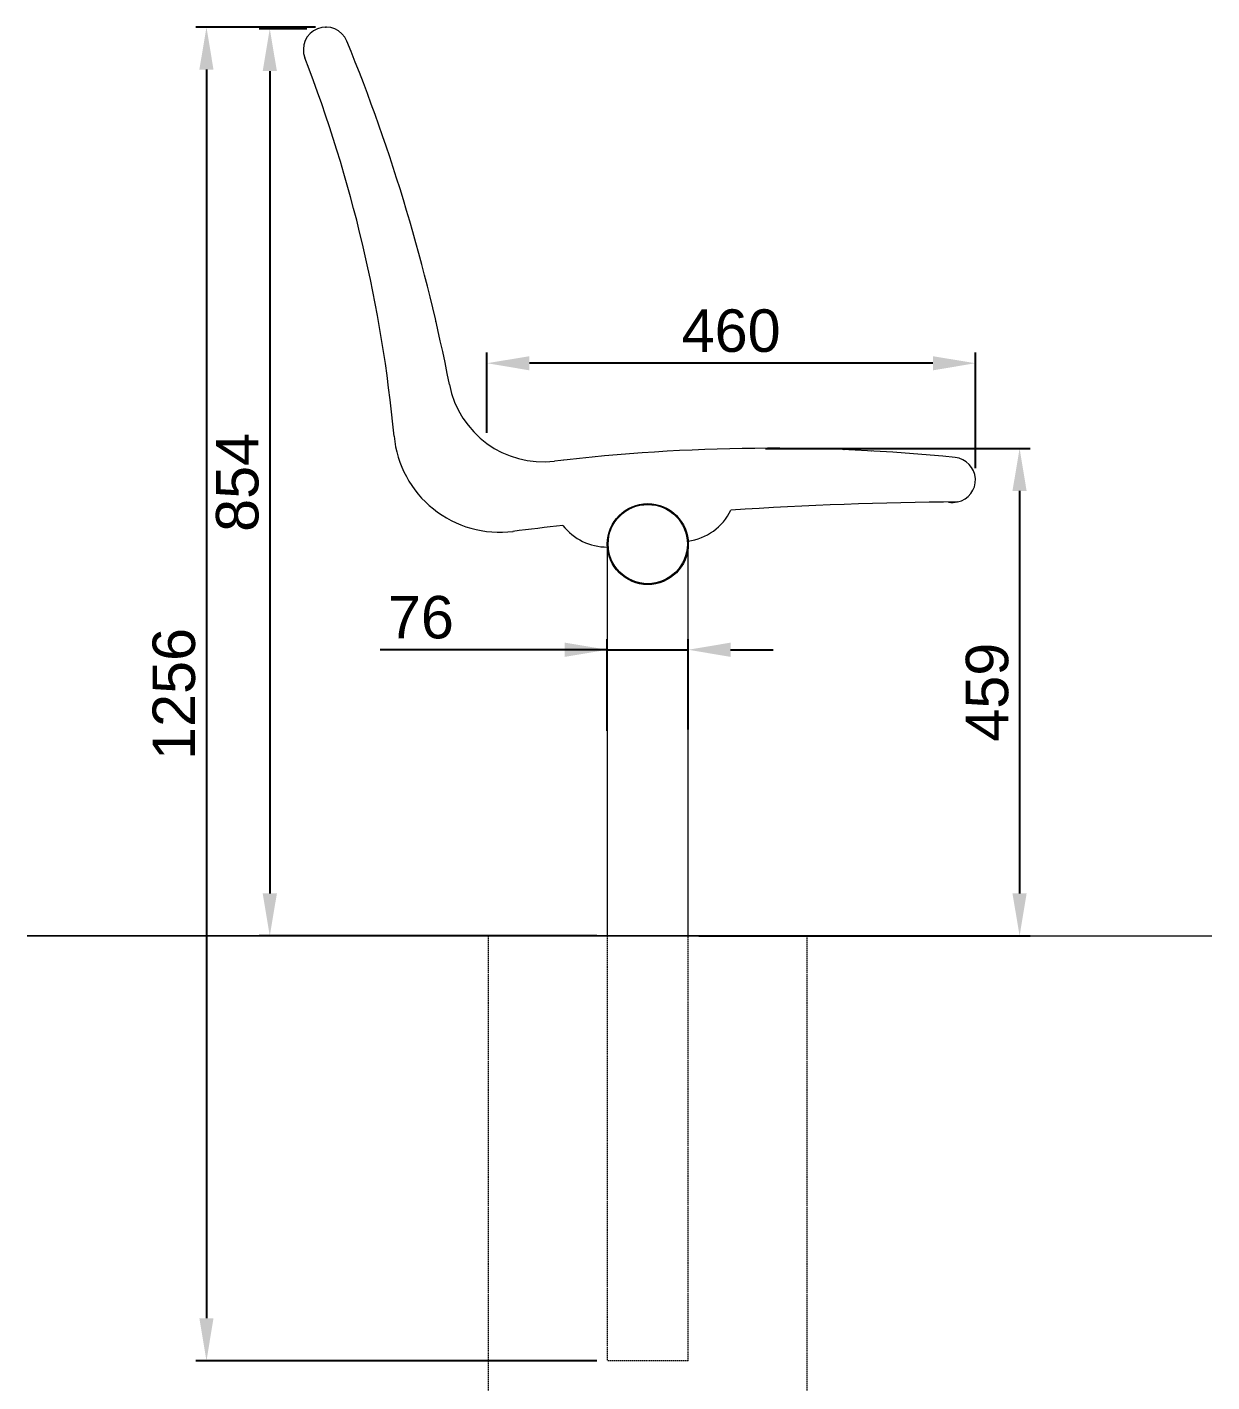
# Model space of a CAD drawing. Header units: millimetres. Extents: x -366 to 4081, y 837 to 4036.
# Drawn here: x 2965 to 4081, y 2760 to 4036 of the extents above; entities that cross this region are included whole.
import ezdxf

# ---------------------------------------------------------------- set-up
doc = ezdxf.new("R2010")
doc.units = ezdxf.units.MM
doc.header["$PDSIZE"] = -1
doc.linetypes.add('HIDDEN', pattern=[1.905, 1.27, -0.635])
for name, color, linetype, lineweight in [('ZANO_R', 7, 'Continuous', 0), ('ZANO_R_przerywana', 7, 'HIDDEN', 0), ('ZANO_W', 1, 'Continuous', 0)]:
    doc.layers.add(name, color=color, linetype=linetype, lineweight=lineweight)
doc.styles.add('Arial', font='arial.ttf')
doc.styles.get("Standard").update_dxf_attribs({"font": 'ARIALUNI.TTF'})
doc.dimstyles.new('pl i ang', dxfattribs={"dimtxt": 50, "dimasz": 50, "dimexe": 1.25, "dimexo": 0.625, "dimgap": 10, "dimtad": 1, "dimtoh": 1, "dimtxsty": 'Standard', "dimcen": 2.5, "dimclrd": 1, "dimclre": 1, "dimclrt": 1, "dimadec": 0, "dimazin": 0, "dimtfac": 1, "dimtmove": 0, "dimatfit": 3, "dimfxl": 1, "dimarcsym": 1})

# ---------------------------------------------------------------- blocks, each defined once
blk = doc.blocks.new('*D420')
at = {"layer": 'ZANO_W', "color": 1, "lineweight": -2}
for p, q in [((3660.7, 3639), (3910, 3639)), ((3900, 3599), (3900, 3219.9)), ((3597.9, 3179.9), (3910, 3179.9))]:
    blk.add_line(p, q, dxfattribs=at)
at = {"layer": 'ZANO_W', "color": 1}
for points in [[(3906.6, 3599), (3893.3, 3599), (3900, 3639)], [(3893.3, 3219.9), (3906.6, 3219.9), (3900, 3179.9)]]:
    blk.add_solid(points, dxfattribs=at)
at = {"layer": 'ZANO_W', "color": 1, "insert": (3869.6, 3409.4), "char_height": 40, "attachment_point": 5, "rotation": 90, "style": 'Arial'}
blk.add_mtext('459', dxfattribs=at)
blk = doc.blocks.new('*D422')
at = {"layer": 'ZANO_W', "color": 1, "lineweight": -2}
for p, q in [((3229, 4034.2), (3184, 4034.2)), ((3194, 3994.2), (3194, 3219.9)), ((3501.8, 3179.9), (3184, 3179.9))]:
    blk.add_line(p, q, dxfattribs=at)
at = {"layer": 'ZANO_W', "color": 1}
for points in [[(3200.7, 3994.2), (3187.3, 3994.2), (3194, 4034.2)], [(3187.3, 3219.9), (3200.7, 3219.9), (3194, 3179.9)]]:
    blk.add_solid(points, dxfattribs=at)
at = {"layer": 'ZANO_W', "color": 1, "insert": (3163.6, 3607), "char_height": 40, "attachment_point": 5, "rotation": 90, "style": 'Arial'}
blk.add_mtext('854', dxfattribs=at)
blk = doc.blocks.new('*D423')
at = {"layer": 'ZANO_W', "color": 1, "lineweight": -2}
for p, q in [((3236.9, 4035.7), (3124.4, 4035.7)), ((3134.4, 3995.7), (3134.4, 2819.9)), ((3501.8, 2779.9), (3124.4, 2779.9))]:
    blk.add_line(p, q, dxfattribs=at)
at = {"layer": 'ZANO_W', "color": 1}
for points in [[(3141, 3995.7), (3127.7, 3995.7), (3134.4, 4035.7)], [(3127.7, 2819.9), (3141, 2819.9), (3134.4, 2779.9)]]:
    blk.add_solid(points, dxfattribs=at)
at = {"layer": 'ZANO_W', "color": 1, "insert": (3103.9, 3407.8), "char_height": 40, "attachment_point": 5, "rotation": 90, "style": 'Arial'}
blk.add_mtext('1256', dxfattribs=at)
blk = doc.blocks.new('*D424')
at = {"layer": 'ZANO_W', "color": 1, "lineweight": -2}
for p, q in [((3398.5, 3653.5), (3398.5, 3729.2)), ((3858.4, 3620.5), (3858.4, 3729.2)), ((3818.4, 3719.2), (3438.5, 3719.2))]:
    blk.add_line(p, q, dxfattribs=at)
at = {"layer": 'ZANO_W', "color": 1}
for points in [[(3438.5, 3725.8), (3438.5, 3712.5), (3398.5, 3719.2)], [(3818.4, 3712.5), (3818.4, 3725.8), (3858.4, 3719.2)]]:
    blk.add_solid(points, dxfattribs=at)
at = {"layer": 'ZANO_W', "color": 1, "insert": (3628.4, 3749.6), "char_height": 40, "attachment_point": 5, "style": 'Arial'}
blk.add_mtext('460', dxfattribs=at)
blk = doc.blocks.new('*D433')
at = {"layer": 'ZANO_W', "color": 1, "lineweight": -2}
for p, q in [((3511.8, 3373), (3511.8, 3459.4)), ((3587.9, 3374.4), (3587.9, 3459.4)), ((3511.8, 3449.4), (3297.9, 3449.4)), ((3511.8, 3449.4), (3587.9, 3449.4)), ((3627.9, 3449.4), (3667.9, 3449.4))]:
    blk.add_line(p, q, dxfattribs=at)
at = {"layer": 'ZANO_W', "color": 1}
for points in [[(3471.8, 3442.7), (3471.8, 3456.1), (3511.8, 3449.4)], [(3627.9, 3456.1), (3627.9, 3442.7), (3587.9, 3449.4)]]:
    blk.add_solid(points, dxfattribs=at)
at = {"layer": 'ZANO_W', "color": 1, "insert": (3336.3, 3479.8), "char_height": 40, "attachment_point": 5, "style": 'Arial'}
blk.add_mtext('76', dxfattribs=at)

msp = doc.modelspace()

# ---------------------------------------------------------------- linework, layer by layer
at = {"layer": 'ZANO_R'}
for p, q in [((3280.9, 3986.4), (3280.8, 3986.5)), ((3294.8, 3948.8), (3294.7, 3948.9)), ((3303.3, 3924.2), (3303.3, 3924.3)), ((3315.8, 3886), (3315.8, 3886.2)), ((3323.4, 3861.1), (3323.4, 3861.2)), ((3334.4, 3822.5), (3334.4, 3822.6)), ((3341, 3797.3), (3341, 3797.4)), ((3350.5, 3758.3), (3350.5, 3758.5)), ((3356.2, 3732.9), (3356.2, 3733)), ((3562.3, 3635.9), (3562.2, 3635.9)), ((3602.4, 3637.9), (3602.3, 3637.9)), ((3628.5, 3638.7), (3628.3, 3638.7)), ((3668.6, 3639.1), (3668.5, 3639.1)), ((3694.6, 3638.9), (3694.5, 3638.9)), ((3734.7, 3637.7), (3734.6, 3637.7)), ((3760.8, 3636.5), (3760.7, 3636.5)), ((3470.4, 3627.9), (3470.3, 3627.9)), ((3496.4, 3630.6), (3496.2, 3630.6)), ((3536.3, 3634.1), (3536.2, 3634.1)), ((3800.8, 3633.9), (3800.7, 3633.9)), ((3587.9, 3179.9), (3587.9, 3548.9)), ((3511.8, 3546.1), (3511.8, 3179.9)), ((3399.9, 3179.9), (2965.5, 3179.9)), ((2965.5, 3179.9), (4081.1, 3179.9)), ((3699.9, 3179.9), (3399.9, 3179.9)), ((3399.9, 3179.9), (3699.9, 3179.9)), ((3587.9, 3179.9), (3511.8, 3179.9))]:
    msp.add_line(p, q, dxfattribs=at)
for radius in [38.1, 37.3]:
    msp.add_circle((3549.9, 3548.9), radius, dxfattribs=at)
for centre, radius, start, end in [((3246.9, 4014.4), 21.3, 22.2364, 201.1677), ((1669.9, 3369.6), 1725, 11.0098, 22.2364), ((1984.7, 3525.6), 1332.2, 5.3804, 21.1677), ((3451.5, 3716.3), 90, 191.0098, 276.8115), ((3410.4, 3659.9), 99.8, 185.3804, 277.2649), ((3666.8, 1914.1), 1725, 84.2585, 96.8115), ((3837.2, 3609.3), 21.2, 281.9908, 84.2585), ((3860.7, 127.3), 3461.3, 90.3164, 93.8514), ((3837.2, 3609.3), 21.2, 258.7832, 281.9908), ((3580.6, 3604.1), 53, 277.8174, 333.9848), ((3860.7, 127.3), 3461.3, 96.4847, 97.2649), ((3511.6, 3599.1), 53, 218.0115, 270.3626)]:
    msp.add_arc(centre, radius, start, end, dxfattribs=at)
msp.add_point((3246.9, 4035.7), dxfattribs=at)
at = {"layer": 'ZANO_R_przerywana'}
for p, q in [((3399.9, 2679.9), (3399.9, 3179.9)), ((3399.9, 2679.9), (3399.9, 3179.9)), ((3511.8, 3179.9), (3511.8, 2779.9)), ((3587.9, 2779.9), (3587.9, 3179.9)), ((3699.9, 2679.9), (3699.9, 3179.9)), ((3699.9, 2679.9), (3699.9, 3179.9)), ((3587.9, 2779.9), (3511.8, 2779.9))]:
    msp.add_line(p, q, dxfattribs=at)

# ---------------------------------------------------------------- dimensions: what is measured, and where the dimension line sits
at = {"layer": 'ZANO_W'}
for base, p1, p2, picture, middle in [((3134.4, 2779.9), (3246.9, 4035.7), (3511.8, 2779.9), '*D423', (3103.9, 3407.8)), ((3194, 3179.9), (3239, 4034.2), (3511.8, 3179.9), '*D422', (3163.6, 3607)), ((3900, 3179.9), (3650.7, 3639), (3587.9, 3179.9), '*D420', (3869.6, 3409.4))]:
    dim = msp.add_linear_dim(base=base, p1=p1, p2=p2, angle=90, dimstyle='pl i ang', override={"dimtxt": 40, "dimasz": 40, "dimexe": 10, "dimexo": 10, "dimtoh": 0, "dimdec": 0, "dimtxsty": 'Arial', "dimtdec": 0, "dimtmove": 1}, dxfattribs=at)
    dim.commit()
    dim.dimension.update_dxf_attribs({"geometry": picture, "text_midpoint": middle})
dim = msp.add_linear_dim(base=(3398.5, 3719.2), p1=(3858.4, 3610.5), p2=(3398.5, 3643.5), dimstyle='pl i ang', override={"dimtxt": 40, "dimasz": 40, "dimexe": 10, "dimexo": 10, "dimtoh": 0, "dimdec": 0, "dimtxsty": 'Arial', "dimtdec": 0, "dimtmove": 1}, dxfattribs=at)
dim.commit()
dim.dimension.update_dxf_attribs({"geometry": '*D424', "text_midpoint": (3628.4, 3749.6)})
dim = msp.add_linear_dim(base=(3587.9, 3449.4), p1=(3511.8, 3363), p2=(3587.9, 3364.4), dimstyle='pl i ang', override={"dimtxt": 40, "dimasz": 40, "dimexe": 10, "dimexo": 10, "dimtoh": 0, "dimdec": 0, "dimtxsty": 'Arial', "dimtdec": 0, "dimtmove": 1}, dxfattribs=at)
dim.commit()
dim.dimension.update_dxf_attribs({"geometry": '*D433', "text_midpoint": (3336.3, 3449.4), "dimtype": 160})

doc.saveas('drawing.dxf')
